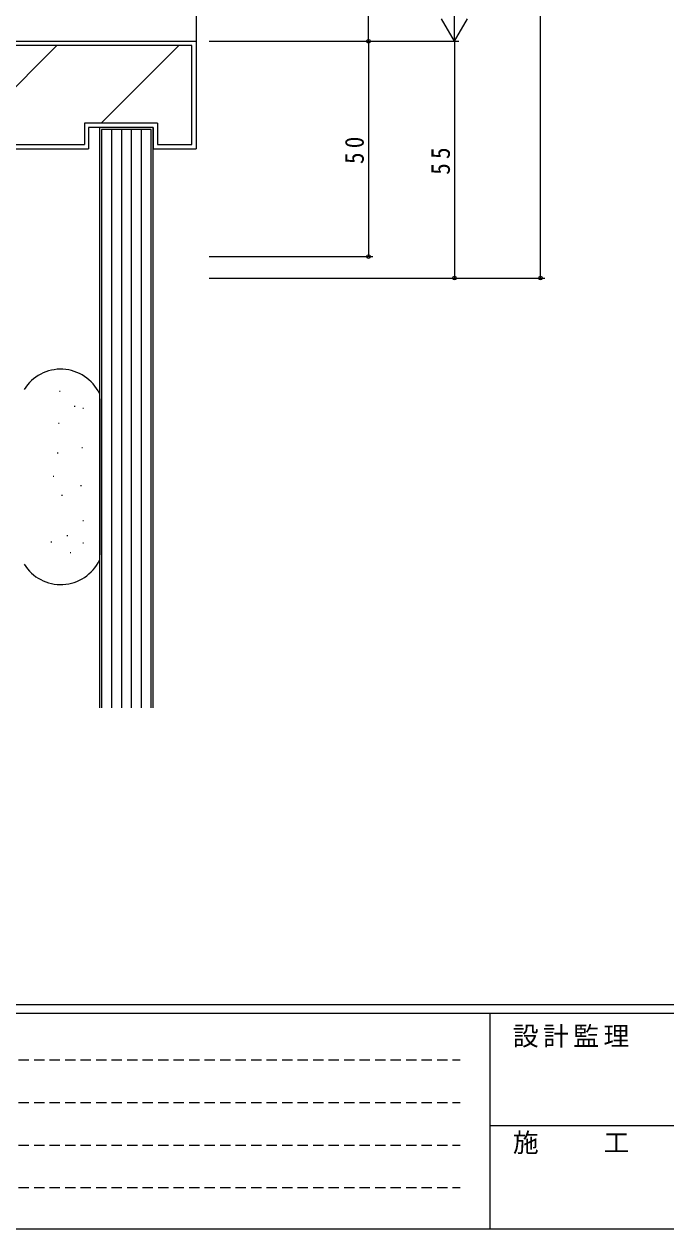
# Model space of a CAD drawing. Units: millimetres, scale not verified. Extents: x -594 to 539, y -420 to 386.
# Drawn here: x -330.2 to -181.1, y -420 to -140.3 of the extents above; entities that cross this region are included whole.
import ezdxf

# ---------------------------------------------------------------- set-up
doc = ezdxf.new("R2010")
doc.units = ezdxf.units.MM
doc.header["$LTSCALE"] = 2
doc.linetypes.add('DASHED1', pattern=[1.8, 1.2, -0.6])
for name, color, linetype, lineweight in [('0-1_YKK_ZWAK', 7, 'Continuous', 9), ('0-6_YKK_D', 6, 'Continuous', 9), ('0-7_YSS_K', 3, 'Continuous', 9), ('0-8_YSS_KE', 3, 'Continuous', 9)]:
    doc.layers.add(name, color=color, linetype=linetype, lineweight=lineweight)
doc.styles.add('ＭＳ ゴシック', font='')
doc.styles.get('ＭＳ ゴシック').set_extended_font_data('MS Gothic')

msp = doc.modelspace()

# ---------------------------------------------------------------- linework, layer by layer
at = {"layer": '0-1_YKK_ZWAK'}
for p, q in [((510, -367.965), (-590, -367.965)), ((456, -369.965), (-590, -369.965)), ((-222, -369.965), (-222, -419.965)), ((-222, -395.964), (-38, -395.964)), ((-590, -419.965), (456, -419.965))]:
    msp.add_line(p, q, dxfattribs=at)
at = {"layer": '0-1_YKK_ZWAK', "linetype": 'DASHED1'}
for p, q in [((-583.431, -380.697), (-228.87, -380.697)), ((-583.431, -390.595), (-228.87, -390.595)), ((-583.431, -400.493), (-228.87, -400.493)), ((-583.431, -410.391), (-228.87, -410.391))]:
    msp.add_line(p, q, dxfattribs=at)
at = {"layer": '0-6_YKK_D'}
for p, q in [((-210.173, -199.241), (-210.175, 225.759)), ((-250.174, -144.241), (-250.174, -85.241)), ((-230.174, -144.241), (-230.174, -133.849)), ((-230.174, -144.241), (-233.174, -139.045)), ((-230.174, -144.241), (-227.174, -139.045)), ((-287.174, -144.241), (-249.174, -144.241)), ((-287.174, -144.241), (-249.174, -144.241)), ((-287.174, -144.241), (-229.174, -144.241)), ((-287.174, -144.242), (-229.174, -144.242)), ((-250.174, -144.241), (-250.174, -194.242)), ((-230.174, -144.242), (-230.174, -199.242)), ((-287.174, -194.242), (-249.174, -194.242)), ((-287.174, -199.241), (-209.173, -199.241)), ((-287.174, -199.242), (-229.174, -199.242))]:
    msp.add_line(p, q, dxfattribs=at)
for centre in [(-250.174, -144.241), (-250.174, -144.241), (-250.174, -194.242), (-230.174, -199.242), (-210.173, -199.241)]:
    msp.add_circle(centre, 0.425, dxfattribs=at)
at = {"layer": '0-7_YSS_K'}
for p, q in [((-290.174, 5.259), (-290.174, -144.242)), ((-291.174, -145.241), (-414.174, -145.241)), ((-345.527, -168.241), (-322.527, -145.242)), ((-312.242, -163.242), (-294.242, -145.241)), ((-291.174, -168.241), (-291.174, -145.241)), ((-299.174, -163.242), (-316.174, -163.242)), ((-316.174, -163.242), (-316.174, -168.241)), ((-312.674, -164.241), (-312.675, -298.969)), ((-300.174, -164.242), (-312.674, -164.241)), ((-312.174, -164.741), (-312.175, -298.969)), ((-300.674, -164.742), (-312.174, -164.741)), ((-309.874, -164.741), (-309.875, -298.969)), ((-307.574, -164.741), (-307.575, -298.969)), ((-305.274, -164.742), (-305.275, -298.969)), ((-302.974, -164.742), (-302.975, -298.969)), ((-300.675, -298.969), (-300.674, -164.742)), ((-300.175, -298.969), (-300.174, -164.242)), ((-299.174, -163.242), (-299.174, -168.241)), ((-428.174, -168.241), (-316.174, -168.241)), ((-299.174, -168.241), (-291.174, -168.241)), ((-321.96, -225.501), (-321.76, -225.501)), ((-318.515, -228.946), (-318.315, -228.946)), ((-316.546, -229.438), (-316.346, -229.438)), ((-322.206, -232.883), (-322.006, -232.883)), ((-322.452, -239.773), (-322.252, -239.773)), ((-316.792, -238.543), (-316.592, -238.543)), ((-323.436, -245.186), (-323.236, -245.186)), ((-317.038, -247.401), (-316.838, -247.401)), ((-321.468, -249.615), (-321.267, -249.615)), ((-316.546, -255.521), (-316.346, -255.521)), ((-320.237, -258.966), (-320.037, -258.966)), ((-323.928, -260.442), (-323.728, -260.442)), ((-319.499, -262.903), (-319.299, -262.903)), ((-316.546, -260.688), (-316.346, -260.688))]:
    msp.add_line(p, q, dxfattribs=at)
at = {"layer": '0-8_YSS_KE'}
for p, q in [((-415.174, -144.241), (-290.174, -144.242)), ((-290.174, -144.242), (-290.174, -169.242)), ((-300.174, -164.242), (-315.174, -164.242)), ((-315.174, -164.242), (-315.174, -169.242)), ((-300.174, -164.242), (-300.174, -169.242)), ((-300.174, -169.242), (-290.174, -169.242)), ((-312.174, -263.507), (-312.174, -227.262))]:
    msp.add_line(p, q, dxfattribs=at)
msp.add_lwpolyline([(-429.174, -147.241), (-429.174, -169.241), (-315.174, -169.242)], dxfattribs=at)
for centre, start, end in [((-321.674, -230.385), 25.84875, 148.21165), ((-321.674, -260.385), 211.78833, 334.14668)]:
    msp.add_arc(centre, 10, start, end, dxfattribs=at)

# ---------------------------------------------------------------- texts
at = {"layer": '0-1_YKK_ZWAK', "char_height": 4.399, "attachment_point": 7, "style": 'ＭＳ ゴシック'}
for s, insert in [('\\T1.17;設計監理', (-216.615, -377.869)), ('\\T1.17;施\u3000\u3000工', (-216.615, -402.614))]:
    msp.add_mtext(s, dxfattribs=dict(at, insert=insert))
at = {"layer": '0-6_YKK_D', "color": 7, "char_height": 4.399, "attachment_point": 7, "rotation": 90, "style": 'ＭＳ ゴシック'}
for s, insert in [('\\T1.36;\\W0.9;50', (-251.174, -172.761)), ('\\T1.36;\\W0.9;55', (-231.174, -175.262))]:
    msp.add_mtext(s, dxfattribs=dict(at, insert=insert))

doc.saveas('drawing.dxf')
